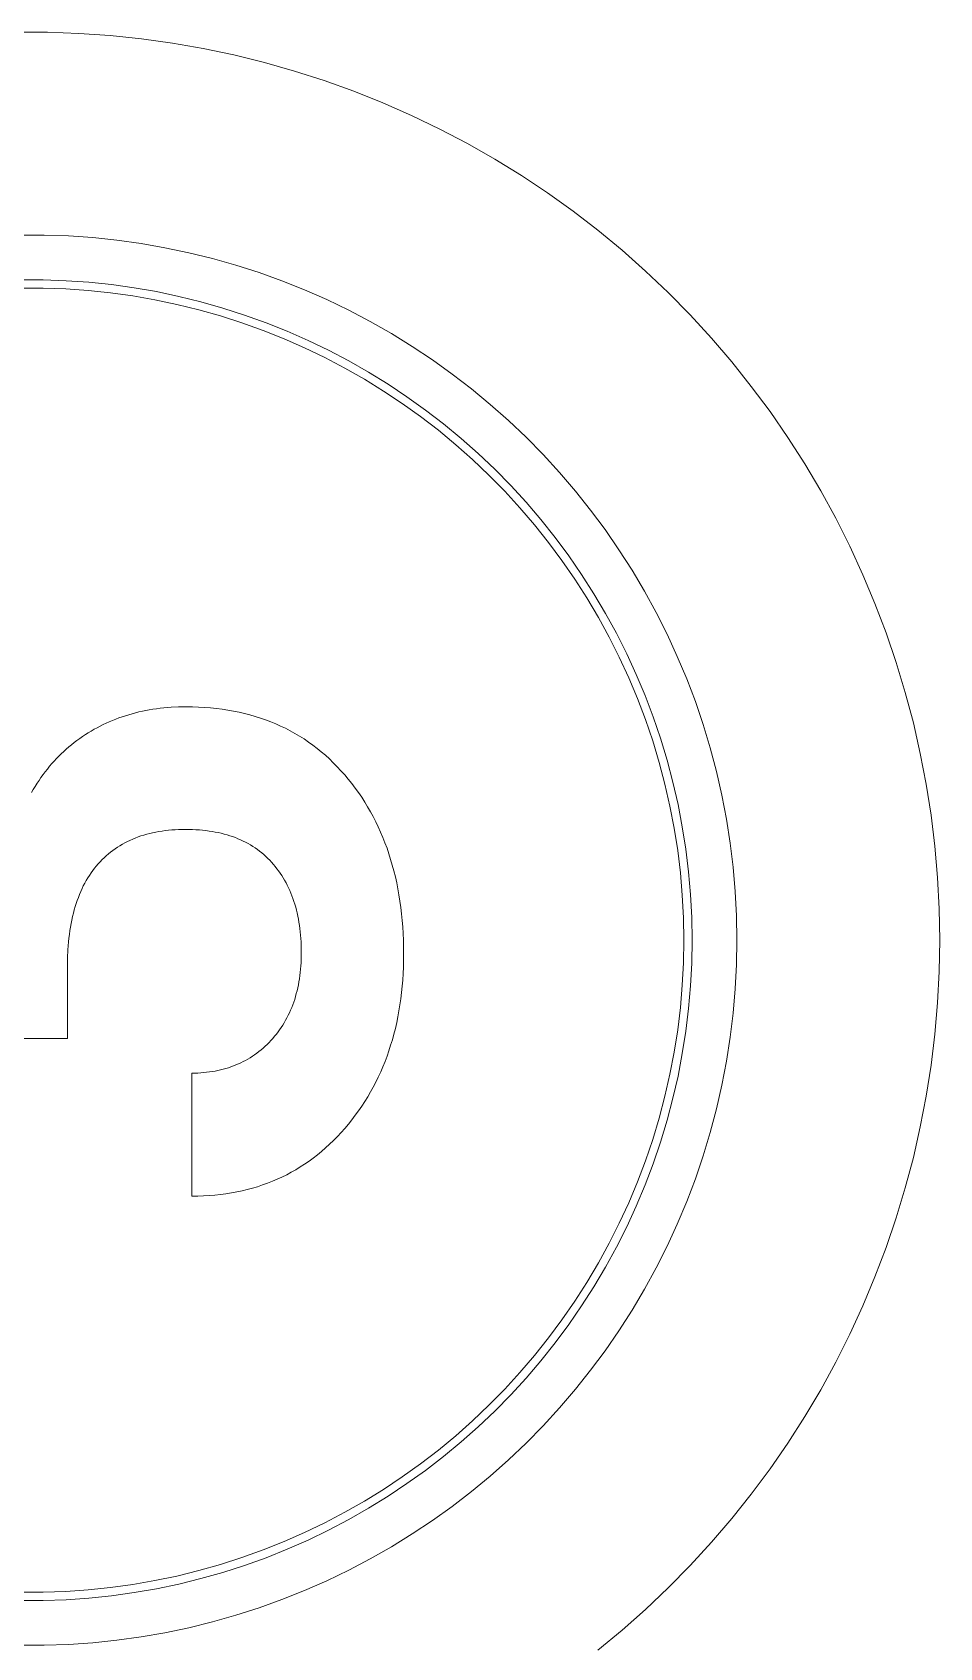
# Model space of a CAD drawing. Header units: millimetres. Extents: x -208 to 4974, y -28 to 3137.
# Drawn here: x 323.29 to 334.29, y 1385.96 to 1405.53 of the extents above; entities that cross this region are included whole.
import ezdxf

# ---------------------------------------------------------------- set-up
doc = ezdxf.new("R2010")
doc.units = ezdxf.units.MM
doc.layers.add('ZANO_R', color=7, linetype='Continuous', lineweight=0)

msp = doc.modelspace()

# ---------------------------------------------------------------- linework, layer by layer
at = {"layer": 'ZANO_R'}
for p, q in [((323.476, 1405.528), (323.096, 1405.528)), ((323.856, 1405.515), (323.476, 1405.528)), ((324.234, 1405.488), (323.856, 1405.515)), ((324.612, 1405.449), (324.234, 1405.488)), ((324.988, 1405.397), (324.612, 1405.449)), ((325.362, 1405.332), (324.988, 1405.397)), ((325.734, 1405.254), (325.362, 1405.332)), ((326.103, 1405.163), (325.734, 1405.254)), ((326.468, 1405.059), (326.103, 1405.163)), ((326.829, 1404.943), (326.468, 1405.059)), ((327.187, 1404.815), (326.829, 1404.943)), ((327.539, 1404.674), (327.187, 1404.815)), ((327.887, 1404.521), (327.539, 1404.674)), ((328.229, 1404.356), (327.887, 1404.521)), ((328.565, 1404.18), (328.229, 1404.356)), ((328.895, 1403.992), (328.565, 1404.18)), ((329.219, 1403.793), (328.895, 1403.992)), ((329.535, 1403.582), (329.219, 1403.793)), ((329.844, 1403.361), (329.535, 1403.582)), ((330.145, 1403.13), (329.844, 1403.361)), ((330.437, 1402.888), (330.145, 1403.13)), ((323.139, 1403.071), (323.434, 1403.071)), ((323.434, 1403.071), (323.728, 1403.061)), ((323.728, 1403.061), (324.023, 1403.04)), ((324.023, 1403.04), (324.316, 1403.01)), ((324.316, 1403.01), (324.608, 1402.969)), ((324.608, 1402.969), (324.898, 1402.918)), ((324.898, 1402.918), (325.187, 1402.858)), ((325.187, 1402.858), (325.473, 1402.787)), ((325.473, 1402.787), (325.757, 1402.707)), ((330.722, 1402.636), (330.437, 1402.888)), ((323.148, 1402.528), (323.424, 1402.528)), ((323.424, 1402.528), (323.7, 1402.519)), ((323.7, 1402.519), (323.976, 1402.5)), ((325.757, 1402.707), (326.038, 1402.617)), ((326.038, 1402.617), (326.315, 1402.517)), ((330.997, 1402.374), (330.722, 1402.636)), ((323.15, 1402.428), (323.422, 1402.428)), ((323.422, 1402.428), (323.695, 1402.419)), ((323.695, 1402.419), (323.967, 1402.4)), ((323.967, 1402.4), (324.238, 1402.372)), ((323.976, 1402.5), (324.25, 1402.471)), ((324.238, 1402.372), (324.509, 1402.334)), ((324.25, 1402.471), (324.524, 1402.433)), ((324.509, 1402.334), (324.777, 1402.287)), ((324.524, 1402.433), (324.796, 1402.386)), ((324.796, 1402.386), (325.066, 1402.329)), ((325.066, 1402.329), (325.334, 1402.263)), ((326.315, 1402.517), (326.589, 1402.408)), ((326.589, 1402.408), (326.859, 1402.289)), ((331.263, 1402.104), (330.997, 1402.374)), ((324.777, 1402.287), (325.044, 1402.231)), ((325.044, 1402.231), (325.309, 1402.166)), ((325.309, 1402.166), (325.571, 1402.092)), ((325.334, 1402.263), (325.6, 1402.187)), ((325.6, 1402.187), (325.863, 1402.103)), ((326.859, 1402.289), (327.125, 1402.161)), ((327.125, 1402.161), (327.386, 1402.024)), ((325.571, 1402.092), (325.831, 1402.008)), ((325.831, 1402.008), (326.088, 1401.916)), ((325.863, 1402.103), (326.123, 1402.01)), ((326.123, 1402.01), (326.379, 1401.907)), ((327.386, 1402.024), (327.642, 1401.878)), ((331.52, 1401.824), (331.263, 1402.104)), ((326.088, 1401.916), (326.341, 1401.815)), ((326.341, 1401.815), (326.59, 1401.705)), ((326.379, 1401.907), (326.632, 1401.796)), ((326.632, 1401.796), (326.881, 1401.676)), ((327.642, 1401.878), (327.893, 1401.723)), ((331.767, 1401.535), (331.52, 1401.824)), ((326.59, 1401.705), (326.836, 1401.587)), ((326.836, 1401.587), (327.078, 1401.46)), ((326.881, 1401.676), (327.126, 1401.548)), ((327.126, 1401.548), (327.366, 1401.411)), ((327.893, 1401.723), (328.139, 1401.56)), ((328.139, 1401.56), (328.379, 1401.388)), ((327.078, 1401.46), (327.315, 1401.325)), ((327.366, 1401.411), (327.601, 1401.266)), ((328.379, 1401.388), (328.612, 1401.208)), ((332.003, 1401.238), (331.767, 1401.535)), ((327.315, 1401.325), (327.547, 1401.182)), ((327.547, 1401.182), (327.774, 1401.031)), ((327.601, 1401.266), (327.831, 1401.113)), ((328.612, 1401.208), (328.84, 1401.02)), ((332.23, 1400.933), (332.003, 1401.238)), ((327.774, 1401.031), (327.996, 1400.872)), ((327.831, 1401.113), (328.055, 1400.952)), ((328.84, 1401.02), (329.06, 1400.825)), ((327.996, 1400.872), (328.212, 1400.706)), ((328.055, 1400.952), (328.274, 1400.784)), ((328.274, 1400.784), (328.487, 1400.608)), ((329.06, 1400.825), (329.274, 1400.622)), ((332.445, 1400.621), (332.23, 1400.933)), ((328.212, 1400.706), (328.422, 1400.532)), ((328.487, 1400.608), (328.694, 1400.425)), ((329.274, 1400.622), (329.481, 1400.412)), ((332.65, 1400.301), (332.445, 1400.621)), ((328.422, 1400.532), (328.626, 1400.351)), ((328.694, 1400.425), (328.894, 1400.235)), ((329.481, 1400.412), (329.68, 1400.194)), ((328.626, 1400.351), (328.824, 1400.164)), ((328.894, 1400.235), (329.088, 1400.038)), ((329.68, 1400.194), (329.872, 1399.97)), ((332.844, 1399.974), (332.65, 1400.301)), ((328.824, 1400.164), (329.015, 1399.969)), ((329.088, 1400.038), (329.274, 1399.834)), ((333.026, 1399.641), (332.844, 1399.974)), ((329.015, 1399.969), (329.199, 1399.768)), ((329.274, 1399.834), (329.454, 1399.625)), ((329.872, 1399.97), (330.056, 1399.74)), ((329.199, 1399.768), (329.377, 1399.561)), ((329.454, 1399.625), (329.626, 1399.409)), ((330.056, 1399.74), (330.232, 1399.503)), ((333.197, 1399.302), (333.026, 1399.641)), ((329.377, 1399.561), (329.547, 1399.348)), ((329.626, 1399.409), (329.791, 1399.187)), ((330.232, 1399.503), (330.399, 1399.26)), ((329.547, 1399.348), (329.709, 1399.129)), ((330.399, 1399.26), (330.558, 1399.012)), ((333.356, 1398.957), (333.197, 1399.302)), ((329.709, 1399.129), (329.864, 1398.904)), ((329.791, 1399.187), (329.947, 1398.96)), ((330.558, 1399.012), (330.709, 1398.758)), ((329.864, 1398.904), (330.011, 1398.675)), ((329.947, 1398.96), (330.096, 1398.727)), ((333.502, 1398.607), (333.356, 1398.957)), ((330.011, 1398.675), (330.15, 1398.44)), ((330.096, 1398.727), (330.237, 1398.489)), ((330.709, 1398.758), (330.85, 1398.499)), ((333.637, 1398.252), (333.502, 1398.607)), ((330.15, 1398.44), (330.281, 1398.201)), ((330.237, 1398.489), (330.37, 1398.247)), ((330.85, 1398.499), (330.983, 1398.236)), ((330.37, 1398.247), (330.494, 1398)), ((330.983, 1398.236), (331.106, 1397.968)), ((333.759, 1397.892), (333.637, 1398.252)), ((330.281, 1398.201), (330.404, 1397.957)), ((330.404, 1397.957), (330.518, 1397.709)), ((330.494, 1398), (330.609, 1397.75)), ((331.106, 1397.968), (331.22, 1397.696)), ((333.869, 1397.529), (333.759, 1397.892)), ((330.518, 1397.709), (330.623, 1397.458)), ((330.609, 1397.75), (330.716, 1397.495)), ((331.22, 1397.696), (331.325, 1397.42)), ((330.623, 1397.458), (330.72, 1397.203)), ((330.716, 1397.495), (330.814, 1397.237)), ((333.967, 1397.162), (333.869, 1397.529)), ((324.34, 1397.222), (324.379, 1397.236)), ((324.379, 1397.236), (324.419, 1397.249)), ((324.419, 1397.249), (324.459, 1397.261)), ((324.459, 1397.261), (324.499, 1397.273)), ((324.499, 1397.273), (324.54, 1397.284)), ((324.54, 1397.284), (324.582, 1397.294)), ((324.582, 1397.294), (324.624, 1397.303)), ((324.624, 1397.303), (324.666, 1397.312)), ((324.666, 1397.312), (324.708, 1397.32)), ((324.708, 1397.32), (324.751, 1397.327)), ((324.751, 1397.327), (324.795, 1397.333)), ((324.795, 1397.333), (324.839, 1397.339)), ((324.839, 1397.339), (324.883, 1397.344)), ((324.883, 1397.344), (324.973, 1397.351)), ((324.973, 1397.351), (325.064, 1397.356)), ((325.064, 1397.356), (325.157, 1397.357)), ((325.157, 1397.357), (325.232, 1397.356)), ((325.232, 1397.356), (325.306, 1397.354)), ((325.306, 1397.354), (325.379, 1397.35)), ((325.379, 1397.35), (325.451, 1397.344)), ((325.451, 1397.344), (325.522, 1397.337)), ((325.522, 1397.337), (325.592, 1397.328)), ((325.592, 1397.328), (325.661, 1397.318)), ((325.661, 1397.318), (325.729, 1397.305)), ((325.729, 1397.305), (325.797, 1397.292)), ((325.797, 1397.292), (325.863, 1397.276)), ((325.863, 1397.276), (325.928, 1397.259)), ((325.928, 1397.259), (325.992, 1397.241)), ((325.992, 1397.241), (326.056, 1397.221)), ((330.814, 1397.237), (330.903, 1396.975)), ((331.325, 1397.42), (331.42, 1397.141)), ((323.934, 1397.02), (323.969, 1397.042)), ((323.969, 1397.042), (324.004, 1397.063)), ((324.004, 1397.063), (324.04, 1397.084)), ((324.04, 1397.084), (324.076, 1397.104)), ((324.076, 1397.104), (324.112, 1397.123)), ((324.112, 1397.123), (324.149, 1397.141)), ((324.149, 1397.141), (324.186, 1397.159)), ((324.186, 1397.159), (324.224, 1397.176)), ((324.224, 1397.176), (324.262, 1397.192)), ((324.262, 1397.192), (324.301, 1397.207)), ((324.301, 1397.207), (324.34, 1397.222)), ((326.056, 1397.221), (326.118, 1397.199)), ((326.118, 1397.199), (326.18, 1397.176)), ((326.18, 1397.176), (326.24, 1397.151)), ((326.24, 1397.151), (326.3, 1397.124)), ((326.3, 1397.124), (326.358, 1397.096)), ((326.358, 1397.096), (326.416, 1397.066)), ((326.416, 1397.066), (326.472, 1397.035)), ((330.72, 1397.203), (330.808, 1396.945)), ((331.42, 1397.141), (331.505, 1396.859)), ((334.051, 1396.792), (333.967, 1397.162)), ((323.672, 1396.817), (323.703, 1396.845)), ((323.703, 1396.845), (323.734, 1396.872)), ((323.734, 1396.872), (323.766, 1396.898)), ((323.766, 1396.898), (323.799, 1396.924)), ((323.799, 1396.924), (323.832, 1396.949)), ((323.832, 1396.949), (323.865, 1396.973)), ((323.865, 1396.973), (323.899, 1396.997)), ((323.899, 1396.997), (323.934, 1397.02)), ((326.472, 1397.035), (326.528, 1397.001)), ((326.528, 1397.001), (326.583, 1396.967)), ((326.583, 1396.967), (326.636, 1396.93)), ((326.636, 1396.93), (326.689, 1396.893)), ((326.689, 1396.893), (326.741, 1396.853)), ((326.741, 1396.853), (326.792, 1396.812)), ((330.808, 1396.945), (330.887, 1396.684)), ((330.903, 1396.975), (330.983, 1396.711)), ((331.505, 1396.859), (331.581, 1396.574)), ((323.5, 1396.636), (323.527, 1396.668)), ((323.527, 1396.668), (323.555, 1396.699)), ((323.555, 1396.699), (323.584, 1396.73)), ((323.584, 1396.73), (323.613, 1396.76)), ((323.613, 1396.76), (323.642, 1396.789)), ((323.642, 1396.789), (323.672, 1396.817)), ((326.792, 1396.812), (326.842, 1396.769)), ((326.842, 1396.769), (326.891, 1396.725)), ((326.891, 1396.725), (326.938, 1396.679)), ((326.938, 1396.679), (326.985, 1396.631)), ((330.887, 1396.684), (330.957, 1396.42)), ((330.983, 1396.711), (331.054, 1396.444)), ((334.123, 1396.419), (334.051, 1396.792)), ((323.348, 1396.43), (323.372, 1396.466)), ((323.372, 1396.466), (323.396, 1396.502)), ((323.396, 1396.502), (323.421, 1396.536)), ((323.421, 1396.536), (323.447, 1396.57)), ((323.447, 1396.57), (323.473, 1396.603)), ((323.473, 1396.603), (323.5, 1396.636)), ((326.985, 1396.631), (327.031, 1396.582)), ((327.031, 1396.582), (327.077, 1396.531)), ((327.077, 1396.531), (327.12, 1396.479)), ((327.12, 1396.479), (327.163, 1396.426)), ((331.581, 1396.574), (331.646, 1396.286)), ((323.279, 1396.318), (323.302, 1396.356)), ((323.302, 1396.356), (323.325, 1396.393)), ((323.325, 1396.393), (323.348, 1396.43)), ((327.163, 1396.426), (327.204, 1396.372)), ((327.204, 1396.372), (327.244, 1396.317)), ((327.244, 1396.317), (327.282, 1396.261)), ((327.282, 1396.261), (327.319, 1396.203)), ((330.957, 1396.42), (331.017, 1396.154)), ((331.054, 1396.444), (331.115, 1396.175)), ((331.646, 1396.286), (331.702, 1395.997)), ((334.181, 1396.044), (334.123, 1396.419)), ((327.319, 1396.203), (327.354, 1396.145)), ((327.354, 1396.145), (327.389, 1396.086)), ((327.389, 1396.086), (327.421, 1396.026)), ((331.017, 1396.154), (331.069, 1395.886)), ((331.115, 1396.175), (331.167, 1395.903)), ((324.982, 1395.865), (324.941, 1395.861)), ((325.022, 1395.868), (324.982, 1395.865)), ((325.064, 1395.87), (325.022, 1395.868)), ((325.106, 1395.871), (325.064, 1395.87)), ((325.149, 1395.872), (325.106, 1395.871)), ((325.191, 1395.871), (325.149, 1395.872)), ((325.233, 1395.87), (325.191, 1395.871)), ((325.274, 1395.868), (325.233, 1395.87)), ((325.315, 1395.865), (325.274, 1395.868)), ((325.354, 1395.862), (325.315, 1395.865)), ((327.421, 1396.026), (327.453, 1395.965)), ((327.453, 1395.965), (327.483, 1395.902)), ((327.483, 1395.902), (327.511, 1395.839)), ((331.069, 1395.886), (331.111, 1395.617)), ((331.167, 1395.903), (331.21, 1395.631)), ((331.702, 1395.997), (331.747, 1395.705)), ((334.227, 1395.667), (334.181, 1396.044)), ((324.352, 1395.674), (324.323, 1395.656)), ((324.382, 1395.692), (324.352, 1395.674)), ((324.412, 1395.709), (324.382, 1395.692)), ((324.443, 1395.724), (324.412, 1395.709)), ((324.474, 1395.739), (324.443, 1395.724)), ((324.507, 1395.754), (324.474, 1395.739)), ((324.539, 1395.767), (324.507, 1395.754)), ((324.573, 1395.78), (324.539, 1395.767)), ((324.607, 1395.792), (324.573, 1395.78)), ((324.642, 1395.803), (324.607, 1395.792)), ((324.677, 1395.813), (324.642, 1395.803)), ((324.713, 1395.822), (324.677, 1395.813)), ((324.749, 1395.831), (324.713, 1395.822)), ((324.787, 1395.839), (324.749, 1395.831)), ((324.824, 1395.845), (324.787, 1395.839)), ((324.863, 1395.852), (324.824, 1395.845)), ((324.902, 1395.857), (324.863, 1395.852)), ((324.941, 1395.861), (324.902, 1395.857)), ((325.394, 1395.857), (325.354, 1395.862)), ((325.432, 1395.852), (325.394, 1395.857)), ((325.47, 1395.847), (325.432, 1395.852)), ((325.508, 1395.84), (325.47, 1395.847)), ((325.544, 1395.833), (325.508, 1395.84)), ((325.58, 1395.824), (325.544, 1395.833)), ((325.616, 1395.815), (325.58, 1395.824)), ((325.651, 1395.806), (325.616, 1395.815)), ((325.685, 1395.795), (325.651, 1395.806)), ((325.718, 1395.784), (325.685, 1395.795)), ((325.751, 1395.772), (325.718, 1395.784)), ((325.783, 1395.759), (325.751, 1395.772)), ((325.815, 1395.745), (325.783, 1395.759)), ((325.846, 1395.731), (325.815, 1395.745)), ((325.876, 1395.716), (325.846, 1395.731)), ((325.906, 1395.7), (325.876, 1395.716)), ((325.935, 1395.683), (325.906, 1395.7)), ((325.964, 1395.665), (325.935, 1395.683)), ((327.511, 1395.839), (327.538, 1395.775)), ((327.538, 1395.775), (327.564, 1395.71)), ((327.564, 1395.71), (327.589, 1395.643)), ((331.747, 1395.705), (331.783, 1395.413)), ((324.112, 1395.48), (324.089, 1395.454)), ((324.136, 1395.505), (324.112, 1395.48)), ((324.161, 1395.529), (324.136, 1395.505)), ((324.187, 1395.552), (324.161, 1395.529)), ((324.213, 1395.574), (324.187, 1395.552)), ((324.239, 1395.596), (324.213, 1395.574)), ((324.266, 1395.617), (324.239, 1395.596)), ((324.294, 1395.637), (324.266, 1395.617)), ((324.323, 1395.656), (324.294, 1395.637)), ((325.991, 1395.647), (325.964, 1395.665)), ((326.019, 1395.628), (325.991, 1395.647)), ((326.045, 1395.608), (326.019, 1395.628)), ((326.071, 1395.588), (326.045, 1395.608)), ((326.096, 1395.566), (326.071, 1395.588)), ((326.121, 1395.544), (326.096, 1395.566)), ((326.145, 1395.521), (326.121, 1395.544)), ((326.169, 1395.497), (326.145, 1395.521)), ((326.191, 1395.473), (326.169, 1395.497)), ((327.589, 1395.643), (327.612, 1395.576)), ((327.612, 1395.576), (327.633, 1395.508)), ((327.633, 1395.508), (327.653, 1395.438)), ((331.111, 1395.617), (331.144, 1395.346)), ((331.21, 1395.631), (331.243, 1395.356)), ((334.26, 1395.288), (334.227, 1395.667)), ((323.963, 1395.284), (323.944, 1395.252)), ((323.982, 1395.314), (323.963, 1395.284)), ((324.002, 1395.344), (323.982, 1395.314)), ((324.023, 1395.372), (324.002, 1395.344)), ((324.044, 1395.401), (324.023, 1395.372)), ((324.066, 1395.428), (324.044, 1395.401)), ((324.089, 1395.454), (324.066, 1395.428)), ((326.213, 1395.447), (326.191, 1395.473)), ((326.235, 1395.422), (326.213, 1395.447)), ((326.255, 1395.395), (326.235, 1395.422)), ((326.275, 1395.368), (326.255, 1395.395)), ((326.295, 1395.341), (326.275, 1395.368)), ((326.313, 1395.313), (326.295, 1395.341)), ((326.331, 1395.284), (326.313, 1395.313)), ((326.348, 1395.255), (326.331, 1395.284)), ((327.653, 1395.438), (327.672, 1395.368)), ((327.672, 1395.368), (327.69, 1395.297)), ((327.69, 1395.297), (327.706, 1395.224)), ((331.144, 1395.346), (331.167, 1395.074)), ((331.243, 1395.356), (331.267, 1395.081)), ((331.783, 1395.413), (331.808, 1395.119)), ((334.28, 1394.909), (334.26, 1395.288)), ((323.863, 1395.084), (323.849, 1395.048)), ((323.878, 1395.119), (323.863, 1395.084)), ((323.893, 1395.154), (323.878, 1395.119)), ((323.909, 1395.187), (323.893, 1395.154)), ((323.926, 1395.22), (323.909, 1395.187)), ((323.944, 1395.252), (323.926, 1395.22)), ((326.365, 1395.225), (326.348, 1395.255)), ((326.381, 1395.195), (326.365, 1395.225)), ((326.396, 1395.164), (326.381, 1395.195)), ((326.41, 1395.132), (326.396, 1395.164)), ((326.424, 1395.1), (326.41, 1395.132)), ((326.437, 1395.067), (326.424, 1395.1)), ((327.706, 1395.224), (327.72, 1395.151)), ((327.72, 1395.151), (327.733, 1395.077)), ((331.808, 1395.119), (331.824, 1394.824)), ((323.799, 1394.897), (323.789, 1394.857)), ((323.81, 1394.936), (323.799, 1394.897)), ((323.822, 1394.974), (323.81, 1394.936)), ((323.835, 1395.012), (323.822, 1394.974)), ((323.849, 1395.048), (323.835, 1395.012)), ((326.449, 1395.034), (326.437, 1395.067)), ((326.461, 1395), (326.449, 1395.034)), ((326.472, 1394.966), (326.461, 1395)), ((326.482, 1394.931), (326.472, 1394.966)), ((326.491, 1394.895), (326.482, 1394.931)), ((326.5, 1394.859), (326.491, 1394.895)), ((327.733, 1395.077), (327.745, 1395.001)), ((327.745, 1395.001), (327.756, 1394.925)), ((327.756, 1394.925), (327.765, 1394.848)), ((331.167, 1395.074), (331.181, 1394.802)), ((331.267, 1395.081), (331.281, 1394.806)), ((334.286, 1394.529), (334.28, 1394.909)), ((323.762, 1394.732), (323.754, 1394.689)), ((323.77, 1394.774), (323.762, 1394.732)), ((323.779, 1394.816), (323.77, 1394.774)), ((323.789, 1394.857), (323.779, 1394.816)), ((326.508, 1394.822), (326.5, 1394.859)), ((326.515, 1394.785), (326.508, 1394.822)), ((326.522, 1394.747), (326.515, 1394.785)), ((326.528, 1394.709), (326.522, 1394.747)), ((326.533, 1394.67), (326.528, 1394.709)), ((327.765, 1394.848), (327.772, 1394.769)), ((327.772, 1394.769), (327.779, 1394.69)), ((331.181, 1394.802), (331.186, 1394.529)), ((331.281, 1394.806), (331.286, 1394.529)), ((331.824, 1394.824), (331.829, 1394.529)), ((323.731, 1394.509), (323.723, 1394.414)), ((323.735, 1394.555), (323.731, 1394.509)), ((323.741, 1394.6), (323.735, 1394.555)), ((323.747, 1394.645), (323.741, 1394.6)), ((323.754, 1394.689), (323.747, 1394.645)), ((326.538, 1394.63), (326.533, 1394.67)), ((326.542, 1394.59), (326.538, 1394.63)), ((326.545, 1394.549), (326.542, 1394.59)), ((326.547, 1394.508), (326.545, 1394.549)), ((326.549, 1394.466), (326.547, 1394.508)), ((327.779, 1394.69), (327.784, 1394.609)), ((327.784, 1394.609), (327.787, 1394.528)), ((327.787, 1394.528), (327.79, 1394.362)), ((331.186, 1394.529), (331.181, 1394.257)), ((331.286, 1394.529), (331.281, 1394.253)), ((331.829, 1394.529), (331.824, 1394.235)), ((334.28, 1394.15), (334.286, 1394.529)), ((323.719, 1394.316), (323.718, 1394.214)), ((323.723, 1394.414), (323.719, 1394.316)), ((326.55, 1394.38), (326.549, 1394.466)), ((326.549, 1394.298), (326.55, 1394.339)), ((326.55, 1394.339), (326.55, 1394.38)), ((327.79, 1394.362), (327.789, 1394.282)), ((323.718, 1394.214), (323.718, 1393.337)), ((326.533, 1394.101), (326.538, 1394.139)), ((326.538, 1394.139), (326.541, 1394.178)), ((326.541, 1394.178), (326.545, 1394.217)), ((326.545, 1394.217), (326.547, 1394.257)), ((326.547, 1394.257), (326.549, 1394.298)), ((327.784, 1394.124), (327.779, 1394.047)), ((327.787, 1394.203), (327.784, 1394.124)), ((327.789, 1394.282), (327.787, 1394.203)), ((331.181, 1394.257), (331.167, 1393.984)), ((331.281, 1394.253), (331.267, 1393.977)), ((331.824, 1394.235), (331.808, 1393.94)), ((334.26, 1393.77), (334.28, 1394.15)), ((326.49, 1393.882), (326.499, 1393.917)), ((326.499, 1393.917), (326.507, 1393.952)), ((326.507, 1393.952), (326.515, 1393.989)), ((326.515, 1393.989), (326.521, 1394.025)), ((326.521, 1394.025), (326.527, 1394.063)), ((326.527, 1394.063), (326.533, 1394.101)), ((327.772, 1393.971), (327.765, 1393.895)), ((327.779, 1394.047), (327.772, 1393.971)), ((331.167, 1393.984), (331.144, 1393.713)), ((331.267, 1393.977), (331.243, 1393.702)), ((331.808, 1393.94), (331.783, 1393.646)), ((326.421, 1393.682), (326.434, 1393.714)), ((326.434, 1393.714), (326.447, 1393.746)), ((326.447, 1393.746), (326.458, 1393.779)), ((326.458, 1393.779), (326.47, 1393.813)), ((326.47, 1393.813), (326.48, 1393.847)), ((326.48, 1393.847), (326.49, 1393.882)), ((327.745, 1393.747), (327.734, 1393.674)), ((327.756, 1393.82), (327.745, 1393.747)), ((327.765, 1393.895), (327.756, 1393.82)), ((331.144, 1393.713), (331.111, 1393.442)), ((334.227, 1393.392), (334.26, 1393.77)), ((326.326, 1393.501), (326.343, 1393.53)), ((326.343, 1393.53), (326.36, 1393.559)), ((326.36, 1393.559), (326.376, 1393.589)), ((326.376, 1393.589), (326.392, 1393.62)), ((326.392, 1393.62), (326.407, 1393.65)), ((326.407, 1393.65), (326.421, 1393.682)), ((327.706, 1393.531), (327.69, 1393.461)), ((327.72, 1393.602), (327.706, 1393.531)), ((327.734, 1393.674), (327.72, 1393.602)), ((331.243, 1393.702), (331.21, 1393.428)), ((331.783, 1393.646), (331.747, 1393.353)), ((323.718, 1393.337), (322.478, 1393.337)), ((326.182, 1393.315), (326.205, 1393.34)), ((326.205, 1393.34), (326.227, 1393.365)), ((326.227, 1393.365), (326.248, 1393.392)), ((326.248, 1393.392), (326.268, 1393.418)), ((326.268, 1393.418), (326.288, 1393.445)), ((326.288, 1393.445), (326.307, 1393.473)), ((326.307, 1393.473), (326.326, 1393.501)), ((327.654, 1393.323), (327.633, 1393.256)), ((327.672, 1393.392), (327.654, 1393.323)), ((327.69, 1393.461), (327.672, 1393.392)), ((331.111, 1393.442), (331.069, 1393.173)), ((331.21, 1393.428), (331.167, 1393.155)), ((331.747, 1393.353), (331.702, 1393.062)), ((334.181, 1393.015), (334.227, 1393.392)), ((325.957, 1393.123), (325.984, 1393.142)), ((325.984, 1393.142), (326.01, 1393.161)), ((326.01, 1393.161), (326.036, 1393.18)), ((326.036, 1393.18), (326.062, 1393.201)), ((326.062, 1393.201), (326.087, 1393.222)), ((326.087, 1393.222), (326.111, 1393.244)), ((326.111, 1393.244), (326.135, 1393.267)), ((326.135, 1393.267), (326.159, 1393.291)), ((326.159, 1393.291), (326.182, 1393.315)), ((327.612, 1393.19), (327.589, 1393.124)), ((327.633, 1393.256), (327.612, 1393.19)), ((331.069, 1393.173), (331.017, 1392.905)), ((331.167, 1393.155), (331.115, 1392.884)), ((325.403, 1392.929), (325.438, 1392.933)), ((325.438, 1392.933), (325.472, 1392.938)), ((325.472, 1392.938), (325.505, 1392.944)), ((325.505, 1392.944), (325.538, 1392.95)), ((325.538, 1392.95), (325.571, 1392.958)), ((325.571, 1392.958), (325.603, 1392.966)), ((325.603, 1392.966), (325.635, 1392.975)), ((325.635, 1392.975), (325.667, 1392.984)), ((325.667, 1392.984), (325.698, 1392.995)), ((325.698, 1392.995), (325.728, 1393.006)), ((325.728, 1393.006), (325.758, 1393.018)), ((325.758, 1393.018), (325.788, 1393.031)), ((325.788, 1393.031), (325.817, 1393.044)), ((325.817, 1393.044), (325.846, 1393.058)), ((325.846, 1393.058), (325.875, 1393.074)), ((325.875, 1393.074), (325.903, 1393.089)), ((325.903, 1393.089), (325.93, 1393.106)), ((325.93, 1393.106), (325.957, 1393.123)), ((327.512, 1392.933), (327.483, 1392.871)), ((327.539, 1392.996), (327.512, 1392.933)), ((327.565, 1393.059), (327.539, 1392.996)), ((327.589, 1393.124), (327.565, 1393.059)), ((331.702, 1393.062), (331.646, 1392.773)), ((334.123, 1392.64), (334.181, 1393.015)), ((325.224, 1392.919), (325.261, 1392.919)), ((325.224, 1391.428), (325.224, 1392.919)), ((325.261, 1392.919), (325.297, 1392.92)), ((325.297, 1392.92), (325.333, 1392.922)), ((325.333, 1392.922), (325.368, 1392.925)), ((325.368, 1392.925), (325.403, 1392.929)), ((327.422, 1392.75), (327.389, 1392.691)), ((327.453, 1392.81), (327.422, 1392.75)), ((327.483, 1392.871), (327.453, 1392.81)), ((331.017, 1392.905), (330.957, 1392.639)), ((331.115, 1392.884), (331.054, 1392.615)), ((331.646, 1392.773), (331.581, 1392.485)), ((327.32, 1392.575), (327.283, 1392.519)), ((327.355, 1392.633), (327.32, 1392.575)), ((327.389, 1392.691), (327.355, 1392.633)), ((330.957, 1392.639), (330.887, 1392.375)), ((331.054, 1392.615), (330.983, 1392.348)), ((334.051, 1392.267), (334.123, 1392.64)), ((327.164, 1392.355), (327.122, 1392.302)), ((327.205, 1392.409), (327.164, 1392.355)), ((327.245, 1392.463), (327.205, 1392.409)), ((327.283, 1392.519), (327.245, 1392.463)), ((330.887, 1392.375), (330.808, 1392.114)), ((330.983, 1392.348), (330.903, 1392.084)), ((331.581, 1392.485), (331.505, 1392.2)), ((326.987, 1392.151), (326.941, 1392.103)), ((327.033, 1392.2), (326.987, 1392.151)), ((327.078, 1392.25), (327.033, 1392.2)), ((327.122, 1392.302), (327.078, 1392.25)), ((331.505, 1392.2), (331.42, 1391.918)), ((333.967, 1391.897), (334.051, 1392.267)), ((326.796, 1391.971), (326.746, 1391.93)), ((326.845, 1392.013), (326.796, 1391.971)), ((326.893, 1392.058), (326.845, 1392.013)), ((326.941, 1392.103), (326.893, 1392.058)), ((330.808, 1392.114), (330.72, 1391.856)), ((330.903, 1392.084), (330.814, 1391.822)), ((326.538, 1391.782), (326.484, 1391.749)), ((326.591, 1391.817), (326.538, 1391.782)), ((326.644, 1391.853), (326.591, 1391.817)), ((326.695, 1391.89), (326.644, 1391.853)), ((326.746, 1391.93), (326.695, 1391.89)), ((330.72, 1391.856), (330.623, 1391.601)), ((330.814, 1391.822), (330.716, 1391.564)), ((331.42, 1391.918), (331.325, 1391.638)), ((333.869, 1391.53), (333.967, 1391.897)), ((326.081, 1391.564), (326.02, 1391.543)), ((326.141, 1391.585), (326.081, 1391.564)), ((326.2, 1391.609), (326.141, 1391.585)), ((326.259, 1391.633), (326.2, 1391.609)), ((326.316, 1391.66), (326.259, 1391.633)), ((326.373, 1391.688), (326.316, 1391.66)), ((326.429, 1391.718), (326.373, 1391.688)), ((326.484, 1391.749), (326.429, 1391.718)), ((330.623, 1391.601), (330.518, 1391.349)), ((330.716, 1391.564), (330.609, 1391.309)), ((331.325, 1391.638), (331.22, 1391.363)), ((325.295, 1391.429), (325.224, 1391.428)), ((325.365, 1391.431), (325.295, 1391.429)), ((325.435, 1391.435), (325.365, 1391.431)), ((325.503, 1391.441), (325.435, 1391.435)), ((325.571, 1391.448), (325.503, 1391.441)), ((325.637, 1391.457), (325.571, 1391.448)), ((325.703, 1391.467), (325.637, 1391.457)), ((325.768, 1391.479), (325.703, 1391.467)), ((325.833, 1391.493), (325.768, 1391.479)), ((325.896, 1391.508), (325.833, 1391.493)), ((325.959, 1391.525), (325.896, 1391.508)), ((326.02, 1391.543), (325.959, 1391.525)), ((333.759, 1391.166), (333.869, 1391.53)), ((330.518, 1391.349), (330.404, 1391.102)), ((330.609, 1391.309), (330.494, 1391.058)), ((331.22, 1391.363), (331.106, 1391.091)), ((330.404, 1391.102), (330.281, 1390.858)), ((330.494, 1391.058), (330.37, 1390.812)), ((331.106, 1391.091), (330.983, 1390.823)), ((333.637, 1390.807), (333.759, 1391.166)), ((330.281, 1390.858), (330.15, 1390.619)), ((330.37, 1390.812), (330.237, 1390.569)), ((330.983, 1390.823), (330.85, 1390.559)), ((333.502, 1390.452), (333.637, 1390.807)), ((330.15, 1390.619), (330.011, 1390.384)), ((330.237, 1390.569), (330.096, 1390.332)), ((330.85, 1390.559), (330.709, 1390.301)), ((333.356, 1390.102), (333.502, 1390.452)), ((330.011, 1390.384), (329.864, 1390.155)), ((330.096, 1390.332), (329.947, 1390.099)), ((330.709, 1390.301), (330.558, 1390.047)), ((329.864, 1390.155), (329.709, 1389.93)), ((329.947, 1390.099), (329.791, 1389.872)), ((330.558, 1390.047), (330.399, 1389.799)), ((333.197, 1389.757), (333.356, 1390.102)), ((329.709, 1389.93), (329.547, 1389.711)), ((329.791, 1389.872), (329.626, 1389.65)), ((330.399, 1389.799), (330.232, 1389.556)), ((329.547, 1389.711), (329.377, 1389.498)), ((329.626, 1389.65), (329.454, 1389.434)), ((333.026, 1389.417), (333.197, 1389.757)), ((329.377, 1389.498), (329.199, 1389.291)), ((329.454, 1389.434), (329.274, 1389.224)), ((330.232, 1389.556), (330.056, 1389.319)), ((332.844, 1389.084), (333.026, 1389.417)), ((329.199, 1389.291), (329.015, 1389.09)), ((329.274, 1389.224), (329.088, 1389.021)), ((330.056, 1389.319), (329.872, 1389.089)), ((329.015, 1389.09), (328.824, 1388.895)), ((329.088, 1389.021), (328.894, 1388.824)), ((329.872, 1389.089), (329.68, 1388.865)), ((332.65, 1388.758), (332.844, 1389.084)), ((328.824, 1388.895), (328.626, 1388.707)), ((328.894, 1388.824), (328.694, 1388.634)), ((329.68, 1388.865), (329.481, 1388.647)), ((328.626, 1388.707), (328.422, 1388.527)), ((328.694, 1388.634), (328.487, 1388.451)), ((329.481, 1388.647), (329.274, 1388.437)), ((332.445, 1388.438), (332.65, 1388.758)), ((328.422, 1388.527), (328.212, 1388.353)), ((328.487, 1388.451), (328.274, 1388.275)), ((329.274, 1388.437), (329.06, 1388.234)), ((332.23, 1388.125), (332.445, 1388.438)), ((328.212, 1388.353), (327.996, 1388.187)), ((328.274, 1388.275), (328.055, 1388.106)), ((329.06, 1388.234), (328.84, 1388.038)), ((327.996, 1388.187), (327.774, 1388.028)), ((328.055, 1388.106), (327.831, 1387.946)), ((328.84, 1388.038), (328.612, 1387.851)), ((332.003, 1387.82), (332.23, 1388.125)), ((327.547, 1387.877), (327.315, 1387.734)), ((327.774, 1388.028), (327.547, 1387.877)), ((327.831, 1387.946), (327.601, 1387.793)), ((328.612, 1387.851), (328.379, 1387.671)), ((327.315, 1387.734), (327.078, 1387.599)), ((327.366, 1387.648), (327.126, 1387.511)), ((327.601, 1387.793), (327.366, 1387.648)), ((328.379, 1387.671), (328.139, 1387.499)), ((331.767, 1387.524), (332.003, 1387.82)), ((326.836, 1387.472), (326.59, 1387.354)), ((327.078, 1387.599), (326.836, 1387.472)), ((327.126, 1387.511), (326.881, 1387.383)), ((328.139, 1387.499), (327.893, 1387.336)), ((331.52, 1387.235), (331.767, 1387.524)), ((326.59, 1387.354), (326.341, 1387.244)), ((326.632, 1387.263), (326.379, 1387.152)), ((326.881, 1387.383), (326.632, 1387.263)), ((327.893, 1387.336), (327.642, 1387.181)), ((326.088, 1387.143), (325.831, 1387.05)), ((326.341, 1387.244), (326.088, 1387.143)), ((326.379, 1387.152), (326.123, 1387.049)), ((327.642, 1387.181), (327.386, 1387.035)), ((331.263, 1386.955), (331.52, 1387.235)), ((325.309, 1386.893), (325.044, 1386.827)), ((325.571, 1386.967), (325.309, 1386.893)), ((325.6, 1386.871), (325.334, 1386.796)), ((325.831, 1387.05), (325.571, 1386.967)), ((325.863, 1386.956), (325.6, 1386.871)), ((326.123, 1387.049), (325.863, 1386.956)), ((327.125, 1386.898), (326.859, 1386.77)), ((327.386, 1387.035), (327.125, 1386.898)), ((330.997, 1386.684), (331.263, 1386.955)), ((324.238, 1386.687), (323.967, 1386.659)), ((324.509, 1386.725), (324.238, 1386.687)), ((324.777, 1386.771), (324.509, 1386.725)), ((324.796, 1386.673), (324.524, 1386.626)), ((325.044, 1386.827), (324.777, 1386.771)), ((325.066, 1386.73), (324.796, 1386.673)), ((325.334, 1386.796), (325.066, 1386.73)), ((326.859, 1386.77), (326.589, 1386.651)), ((330.722, 1386.423), (330.997, 1386.684)), ((323.424, 1386.531), (323.148, 1386.531)), ((323.422, 1386.631), (323.15, 1386.631)), ((323.695, 1386.64), (323.422, 1386.631)), ((323.7, 1386.54), (323.424, 1386.531)), ((323.967, 1386.659), (323.695, 1386.64)), ((323.976, 1386.559), (323.7, 1386.54)), ((324.25, 1386.588), (323.976, 1386.559)), ((324.524, 1386.626), (324.25, 1386.588)), ((326.315, 1386.542), (326.038, 1386.442)), ((326.589, 1386.651), (326.315, 1386.542)), ((325.757, 1386.352), (325.473, 1386.272)), ((326.038, 1386.442), (325.757, 1386.352)), ((330.437, 1386.171), (330.722, 1386.423)), ((324.608, 1386.09), (324.316, 1386.049)), ((324.898, 1386.14), (324.608, 1386.09)), ((325.187, 1386.201), (324.898, 1386.14)), ((325.473, 1386.272), (325.187, 1386.201)), ((330.145, 1385.929), (330.437, 1386.171)), ((323.434, 1385.988), (323.139, 1385.988)), ((323.728, 1385.998), (323.434, 1385.988)), ((324.023, 1386.019), (323.728, 1385.998)), ((324.316, 1386.049), (324.023, 1386.019))]:
    msp.add_line(p, q, dxfattribs=at)

doc.saveas('drawing.dxf')
